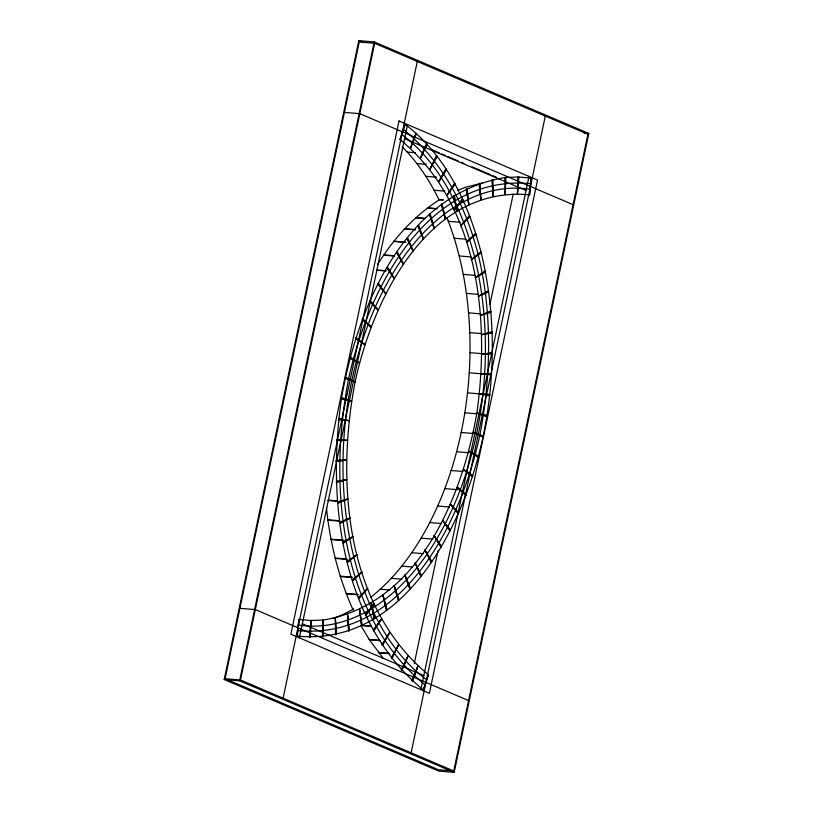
<?xml version="1.0" encoding="UTF-8"?>
<svg xmlns="http://www.w3.org/2000/svg" width="813" height="813" viewBox="0 0 813 813"><rect width="100%" height="100%" fill="white"/><g stroke="black" fill="none" stroke-linecap="round" stroke-linejoin="round"><path stroke-width="1.22" d="M322.954 636.792L323.147 620.045C418.583 604.333 462.079 497.607 476.855 413.106C490.178 318.767 478.664 203.829 399.976 139.551L404.915 124.176C445.819 155.029 468.573 203.799 481.052 252.325C495.778 312.538 495.615 375.952 483.125 436.54C464.264 524.995 404.691 646.487 297.03 636.132L298.849 619.435L310.952 620.512L323.147 620.045L323.361 636.731M505.046 177.539L505.249 194.216L505.452 177.478L518.46 176.98L531.377 178.128L529.548 194.835C428.38 185.466 372.943 298.666 355.108 381.917C336.135 481.022 345.037 606.031 428.421 674.719L423.492 690.095C339.539 621.518 327.253 498.897 341.48 398.248C357.049 308.452 403.898 193.901 505.452 177.478M310.342 637.27L310.952 620.512L309.529 637.25M322.537 636.813L323.147 620.045M505.249 194.216L505.859 177.458M518.867 177.01L517.444 193.758L518.054 176.99M309.936 637.29L310.952 620.512M517.444 193.758L518.46 176.98M297.426 636.173L298.849 619.435M529.548 194.835L530.97 178.098M224.195 679.536L358.828 40.65L374.234 41.92L588.805 133.464L454.172 772.35L438.766 771.08L224.195 679.536L239.601 680.796L454.172 772.35M225.079 678.733L359.255 42.012L374.661 43.282L587.921 134.267L453.745 770.988L438.339 769.718L225.079 678.733L240.485 679.993L453.745 770.988M239.601 680.796L374.234 41.92M240.485 679.993L374.661 43.282M283.107 698.184L417.282 61.463M299.387 637.849L407.547 124.602M414.224 663.733L438.055 550.635M489.914 304.54L513.227 193.921M420.849 689.668L529.009 176.421M411.124 752.797L545.299 116.086M399.976 139.551L405.26 124.46M416.48 133.657L410.504 148.129L415.789 133.037M412.608 681.233L417.902 666.142L411.927 680.613M423.136 689.81L428.421 674.719M410.504 148.129L416.144 133.322M412.262 680.948L417.902 666.142M427.13 144.297L420.504 158.068L426.479 143.586M401.917 670.674L407.892 656.203L401.266 669.973M420.504 158.068L426.815 143.921M401.581 670.349L407.892 656.203M437.16 156.33L429.935 169.297L436.551 155.537M391.846 658.733L398.472 644.963L391.236 657.941M429.935 169.297L436.866 155.913M391.531 658.357L398.472 644.963M446.51 169.673L438.715 181.766L445.951 168.799M382.445 645.471L389.681 632.494L381.886 644.597M438.715 181.766L446.246 169.216M382.161 645.055L389.681 632.494M377.557 264.52C393.451 238.941 414.051 215.852 439.609 199.642L443.298 199.856M455.128 184.236L446.815 195.394L454.609 183.291M373.787 630.969L381.582 618.876L373.279 630.024M446.815 195.394L454.884 183.748M373.523 630.522L381.582 618.876M462.943 199.947L454.162 210.089L462.475 198.941M365.921 615.329L374.234 604.181L365.454 614.313M454.162 210.089L462.719 199.429M365.677 614.841L374.234 604.181M469.914 216.705L460.727 225.77L469.508 215.628M358.889 598.642L367.669 588.5L358.482 597.565M460.727 225.77L469.731 216.156M358.675 598.114L367.669 588.5M476.012 234.398L466.469 242.325L475.656 233.27M352.74 581L361.937 571.935L352.385 579.862M466.469 242.325L475.849 233.819M352.557 580.441L361.937 571.935M481.184 252.924L471.347 259.672L480.89 251.745M347.517 562.525L357.059 554.598L347.222 561.336M471.347 259.672L481.052 252.325M347.354 561.946L357.059 554.598M485.402 272.172L475.32 277.69L485.158 270.953M343.238 543.318L353.076 536.57L343.005 542.098M475.32 277.69L485.29 271.552M343.106 542.718L353.076 536.57M488.633 292.019L478.39 296.278L488.461 290.759M339.936 523.511L350.017 517.983L339.763 522.251M478.39 296.278L488.562 291.379M339.834 522.891L350.017 517.983M457.678 190.435L464.518 187.569L482.353 183.037M490.869 312.334L480.513 315.322L490.757 311.054M337.639 503.217L347.883 498.948L337.527 501.926M480.513 315.322L490.828 311.694M337.568 502.576L347.883 498.948M492.099 333.015L481.692 334.692L492.048 331.704M336.348 482.556L346.714 479.579L336.308 481.255M481.692 334.692L492.089 332.354M336.308 481.916L346.714 479.579M492.302 353.909L481.916 354.275L492.312 352.598M336.084 461.672L346.49 459.995L336.104 460.361M481.916 354.275L492.322 353.249M336.074 461.022L346.49 459.995M491.479 374.905L481.174 373.95L491.56 373.584M336.836 440.676L347.222 440.311L336.917 439.366M481.174 373.95L491.54 374.244M336.867 440.026L347.222 440.311M344.427 112.407L359.824 113.678L573.084 204.673M584.069 133.078L588.805 133.464M407.211 152.082L415.504 152.763M416.845 163.565L426.317 164.348M425.829 176.319L436.49 177.193M434.101 190.242L444.762 191.126M439.477 199.734L443.034 200.018M427.679 207.854L437.16 208.636M427.425 208.047L436.906 208.829M415.982 217.599L425.463 218.372M415.738 217.823L425.209 218.595M448.329 221.299L460.178 222.274M404.722 228.727L415.382 229.601M404.488 228.971L415.148 229.855M454.193 238.229L466.042 239.205M393.959 241.166L405.809 242.142M393.736 241.451L405.585 242.426M459.172 255.953L471.022 256.928M383.777 254.865L394.437 255.739M383.563 255.17L394.224 256.044M463.247 274.377L475.097 275.353M376.592 269.906L386.073 270.688M376.399 270.241L385.88 271.024M466.377 293.381L478.227 294.357M468.552 312.842L480.402 313.818M469.762 332.639L481.601 333.615M469.985 352.669L483.013 353.736M469.233 372.781L482.261 373.858M467.505 392.872L480.534 393.949M464.812 412.811L476.652 413.787M461.164 432.475L473.014 433.451M456.601 451.743L468.451 452.719M451.144 470.503L462.983 471.479M444.813 488.633L457.851 489.711M437.668 506.021L449.508 506.997M327.964 500.076L337.436 500.859M328.005 500.513L337.476 501.286M429.731 522.566L441.581 523.542M327.802 519.771L339.651 520.747M327.863 520.198L339.712 521.163M421.073 538.155L432.923 539.131M330.993 539.192L344.021 540.269M331.074 539.598L342.923 540.574M411.734 552.708L423.573 553.673M335.139 558.023L346.988 558.998M335.241 558.419L347.09 559.395M401.764 566.112L412.425 566.996M391.246 578.317L401.907 579.191M340.22 576.153L352.07 577.128M340.342 576.529L352.192 577.504M380.23 589.222L389.701 589.994M346.206 593.46L358.055 594.435M346.348 593.815L358.187 594.791M239.916 608.327L255.312 609.598L468.573 700.593M361.907 625.299L371.389 626.081M371.561 626.396L360.901 625.522L369.265 639.597L383.37 658.5M369.173 639.445L379.834 640.329M369.366 639.74L380.027 640.614M378.34 652.483L389.01 653.367M378.543 652.748L389.214 653.632M530.767 183.697C425.351 173.565 367.019 292.517 348.553 379.122C328.655 482.261 338.167 613.591 425.128 684.963M297.629 630.563C403.055 640.695 461.378 521.753 479.843 435.148C499.741 331.999 490.239 200.679 403.268 129.297M489.65 395.86L479.487 393.604L489.792 394.549M338.604 419.711L348.919 420.667L338.757 418.4M479.487 393.604L489.731 395.209M338.665 419.061L348.919 420.667M486.804 416.663L476.855 413.106L487.017 415.372M341.389 398.898L351.551 401.155L341.592 397.608M476.855 413.106L486.926 416.022M341.48 398.248L351.551 401.155M345.159 378.37L355.108 381.917L345.423 377.1M482.973 437.17L473.288 432.343L483.247 435.9M358.828 40.65L363.492 42.642M432.435 149.958L439.416 152.935M441.744 153.931L445.239 155.425M447.567 156.421L458.034 160.883M461.53 162.376L463.857 163.372M471.997 166.848L490.625 174.785M492.952 175.781L496.438 177.275M404.579 138.677L526.041 190.496M345.271 377.73L355.108 381.917M473.288 432.343L483.125 436.54M302.355 623.764L423.817 675.593M349.885 358.248L359.58 363.076L350.22 356.998M478.186 457.262L468.827 451.195L478.511 456.022M350.037 357.618L359.58 363.076M468.827 451.195L478.359 456.652M355.555 338.655L364.915 344.722L355.942 337.446M472.455 476.825L463.481 469.548L472.841 475.615M355.738 338.035L364.915 344.722M463.481 469.548L472.658 476.225M362.131 319.712L371.104 326.989L362.578 318.554M465.829 495.717L457.292 487.282L466.266 494.558M362.344 319.123L371.104 326.989M457.292 487.282L466.062 495.147M369.569 301.542L378.106 309.977L370.057 300.434M458.339 513.836L450.3 504.284L458.837 512.729M369.803 300.973L378.106 309.977M450.3 504.284L458.593 513.298M377.821 284.255L385.86 293.798L378.36 283.198M450.036 531.062L442.536 520.472L450.585 530.015M378.075 283.707L385.86 293.798M442.536 520.472L450.321 530.554M386.836 267.944L394.335 278.544L387.425 266.959M440.971 547.301L434.071 535.716L441.561 546.316M387.12 267.436L394.335 278.544M434.071 535.716L441.276 546.824M396.561 252.731L403.472 264.316L397.191 251.817M431.205 562.454L424.925 549.954L431.835 561.539M396.866 252.254L403.472 264.316M424.925 549.954L431.53 562.007M406.937 238.697L413.217 251.197L407.608 237.863M420.788 576.407L415.189 563.074L421.459 575.574M353.208 610.187L353.127 610.014C338.604 577.677 330.007 542.84 326.45 507.607M407.262 238.26L413.217 251.197M415.189 563.074L421.134 576.01M417.902 225.933L423.512 239.266L418.604 225.171M409.793 589.09L404.894 575.004L410.494 588.338M418.248 225.526L423.512 239.266M404.894 575.004L410.159 588.734M429.386 214.51L434.284 228.595L430.118 213.839M398.279 600.431L394.112 585.665L399.02 599.76M429.742 214.154L434.284 228.595M394.112 585.665L398.655 600.116M441.317 204.5L445.483 219.256L442.069 203.921M386.327 610.339L382.923 595.004L387.09 609.77M441.683 204.185L445.483 219.256M382.923 595.004L386.714 610.075M453.613 195.974L457.028 211.309L454.396 195.486M374 618.774L371.378 602.961L374.783 618.297M454 195.709L457.028 211.309M371.378 602.961L374.397 618.561M466.215 188.972L468.847 204.795L467.018 188.586M361.379 625.675L359.549 609.476L362.181 625.288M466.611 188.758L468.847 204.795M359.549 609.476L361.785 625.512M479.04 183.545L480.869 199.754L479.853 183.26M348.543 631.01L347.527 614.516L349.356 630.715M479.446 183.382L480.869 199.754M347.527 614.516L348.95 630.888M492.007 179.734L493.034 196.228L492.83 179.541M335.576 634.719L335.363 618.043L336.389 634.536M492.414 179.612L493.034 196.228M335.363 618.043L335.982 634.658M426.774 679.841A257.101 158.383 -85.3 0 1 351.836 380.525A257.101 158.383 -85.3 0 1 530.157 189.266M402.171 146.828A257.101 158.383 -85.3 0 1 439.02 199.785M446.957 217.782A257.101 158.383 -85.3 0 1 370.718 597.27M353.716 608.856A257.101 158.383 -85.3 0 1 332.598 618.703M401.622 134.43A257.101 158.383 -85.3 0 1 476.57 433.746A257.101 158.383 -85.3 0 1 298.239 625.004M399.02 120.964L290.871 634.211L429.376 693.306L537.535 180.059L399.02 120.964"/></g></svg>
